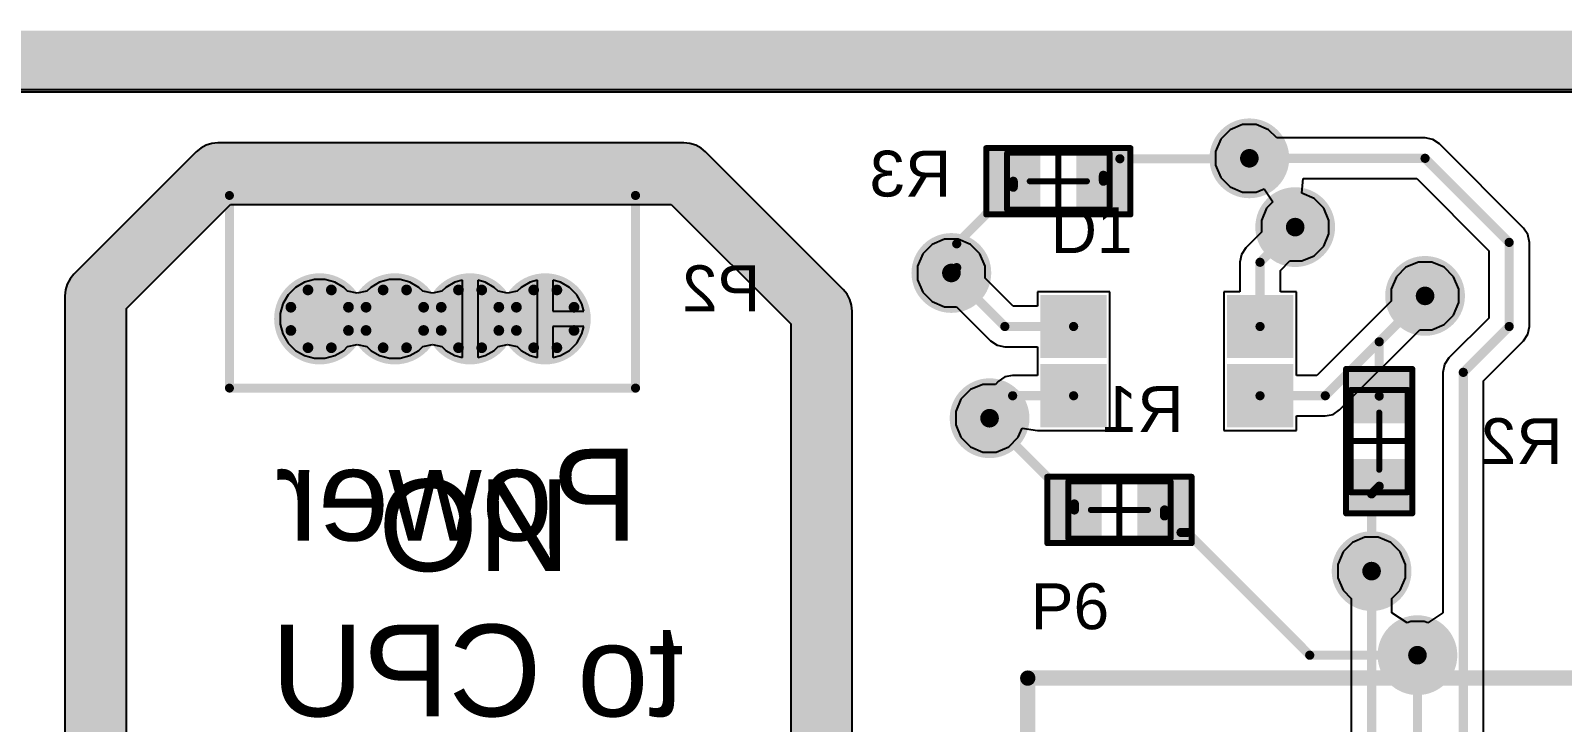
# Model space of a CAD drawing. Header units: millimetres. Extents: x -0.02 to 3.96, y -0.02 to 1.99.
# Drawn here: x 1.522 to 2.525, y 1.536 to 1.989 of the extents above; entities that cross this region are included whole.
import ezdxf

# ---------------------------------------------------------------- set-up
doc = ezdxf.new("R2010")
doc.units = ezdxf.units.MM
doc.header["$MEASUREMENT"] = 0
for name, color, linetype in [('BottomLayer', 5, 'Continuous'), ('BottomOverlay', 54, 'Continuous'), ('BottomPaste', 16, 'Continuous'), ('BottomSolder', 6, 'Continuous'), ('InternalPlane1', 76, 'Continuous'), ('InternalPlane2', 16, 'Continuous'), ('Mechanical1', 6, 'Continuous'), ('Mechanical13', 56, 'Continuous'), ('Mechanical15', 56, 'Continuous'), ('MultiLayer', 9, 'Continuous'), ('PadHoleLayer', 156, 'Continuous'), ('TopLayer', 1, 'Continuous'), ('TopOverlay', 2, 'Continuous'), ('TopPaste', 8, 'Continuous'), ('TopSolder', 216, 'Continuous'), ('ViaHoleLayer', 16, 'Continuous')]:
    doc.layers.add(name, color=color, linetype=linetype)
doc.styles.add('Arial', font='arial.ttf', dxfattribs={"height": 0.2})

# ---------------------------------------------------------------- blocks, each defined once
blk = doc.blocks.new('DB15_F______191_015_213_3')
at = {"layer": 'TopOverlay', "const_width": 0.01}
for points in [[(-1.16, -0.305), (-1.16, 0.19)], [(-1.16, 0.19), (0.389, 0.19)]]:
    blk.add_lwpolyline(points, dxfattribs=at)
at = {"layer": 'TopOverlay', "const_width": 0.005}
blk.add_lwpolyline([(-1.1625, 0.19, 1), (-1.1575, 0.19, 1)], format="xyb", close=True, dxfattribs=at)
blk.add_lwpolyline([(-1.1625, 0.19, 1), (-1.1575, 0.19, 1)], format="xyb", close=True, dxfattribs=at)
blk = doc.blocks.new('PCBC_________1_5')
at = {"layer": 'TopLayer'}
for points in [[(-0.0177, 0.0167), (0.0177, 0.0167), (0.0177, -0.0167), (-0.0177, -0.0167)], [(0.1043, 0.0167), (0.1398, 0.0167), (0.1398, -0.0167), (0.1043, -0.0167)], [(-0.0177, -0.0285), (0.0177, -0.0285), (0.0177, -0.062), (-0.0177, -0.062)], [(0.1043, -0.0285), (0.1398, -0.0285), (0.1398, -0.062), (0.1043, -0.062)]]:
    blk.add_hatch(color=1, dxfattribs=at).paths.add_polyline_path(points)
at = {"layer": 'TopPaste'}
for points in [[(-0.0177, 0.0167), (0.0177, 0.0167), (0.0177, -0.0167), (-0.0177, -0.0167)], [(0.1043, 0.0167), (0.1398, 0.0167), (0.1398, -0.0167), (0.1043, -0.0167)], [(-0.0177, -0.0285), (0.0177, -0.0285), (0.0177, -0.062), (-0.0177, -0.062)], [(0.1043, -0.0285), (0.1398, -0.0285), (0.1398, -0.062), (0.1043, -0.062)]]:
    blk.add_hatch(color=8, dxfattribs=at).paths.add_polyline_path(points)
at = {"layer": 'TopSolder'}
for points in [[(-0.0217, 0.0207), (0.0217, 0.0207), (0.0217, -0.0207), (-0.0217, -0.0207)], [(0.1003, 0.0207), (0.1438, 0.0207), (0.1438, -0.0207), (0.1003, -0.0207)], [(-0.0217, -0.0245), (0.0217, -0.0245), (0.0217, -0.066), (-0.0217, -0.066)], [(0.1003, -0.0245), (0.1438, -0.0245), (0.1438, -0.066), (0.1003, -0.066)]]:
    blk.add_hatch(color=216, dxfattribs=at).paths.add_polyline_path(points)
blk = doc.blocks.new('53047_0410_B_13')
at = {"layer": 'BottomLayer'}
h = blk.add_hatch(color=5, dxfattribs=at)
edge = h.paths.add_edge_path()
edge.add_arc((0, 0), 0.0157, 0, 360)
h = blk.add_hatch(color=5, dxfattribs=at)
edge = h.paths.add_edge_path()
edge.add_arc((0.0492, 0), 0.0157, 0, 360)
h = blk.add_hatch(color=5, dxfattribs=at)
edge = h.paths.add_edge_path()
edge.add_arc((0.0984, 0), 0.0157, 0, 360)
h = blk.add_hatch(color=5, dxfattribs=at)
edge = h.paths.add_edge_path()
edge.add_arc((0.1476, 0), 0.0157, 0, 360)
at = {"layer": 'BottomSolder'}
h = blk.add_hatch(color=6, dxfattribs=at)
edge = h.paths.add_edge_path()
edge.add_arc((0, 0), 0.0197, 0, 360)
h = blk.add_hatch(color=6, dxfattribs=at)
edge = h.paths.add_edge_path()
edge.add_arc((0.0492, 0), 0.0197, 0, 360)
h = blk.add_hatch(color=6, dxfattribs=at)
edge = h.paths.add_edge_path()
edge.add_arc((0.0984, 0), 0.0197, 0, 360)
h = blk.add_hatch(color=6, dxfattribs=at)
edge = h.paths.add_edge_path()
edge.add_arc((0.1476, 0), 0.0197, 0, 360)
at = {"layer": 'InternalPlane1'}
h = blk.add_hatch(color=76, dxfattribs=at)
edge = h.paths.add_edge_path()
edge.add_arc((0, 0), 0.0298, 0, 360)
h = blk.add_hatch(color=76, dxfattribs=at)
edge = h.paths.add_edge_path()
edge.add_arc((0.0492, 0), 0.0298, 0, 360)
at = {"layer": 'InternalPlane2'}
h = blk.add_hatch(color=16, dxfattribs=at)
edge = h.paths.add_edge_path()
edge.add_arc((0.0984, 0), 0.0298, 0, 360)
h = blk.add_hatch(color=16, dxfattribs=at)
edge = h.paths.add_edge_path()
edge.add_arc((0.1476, 0), 0.0298, 0, 360)
at = {"layer": 'MultiLayer'}
h = blk.add_hatch(color=9, dxfattribs=at)
edge = h.paths.add_edge_path()
edge.add_arc((0, 0), 0.0157, 0, 360)
h = blk.add_hatch(color=9, dxfattribs=at)
edge = h.paths.add_edge_path()
edge.add_arc((0.0492, 0), 0.0157, 0, 360)
h = blk.add_hatch(color=9, dxfattribs=at)
edge = h.paths.add_edge_path()
edge.add_arc((0.0984, 0), 0.0157, 0, 360)
h = blk.add_hatch(color=9, dxfattribs=at)
edge = h.paths.add_edge_path()
edge.add_arc((0.1476, 0), 0.0157, 0, 360)
at = {"layer": 'PadHoleLayer'}
h = blk.add_hatch(color=156, dxfattribs=at)
edge = h.paths.add_edge_path()
edge.add_arc((0, 0), 0.00984, 0, 360)
h = blk.add_hatch(color=156, dxfattribs=at)
edge = h.paths.add_edge_path()
edge.add_arc((0.0492, 0), 0.00984, 0, 360)
h = blk.add_hatch(color=156, dxfattribs=at)
edge = h.paths.add_edge_path()
edge.add_arc((0.0984, 0), 0.00984, 0, 360)
h = blk.add_hatch(color=156, dxfattribs=at)
edge = h.paths.add_edge_path()
edge.add_arc((0.1476, 0), 0.00984, 0, 360)
at = {"layer": 'TopLayer'}
h = blk.add_hatch(color=1, dxfattribs=at)
edge = h.paths.add_edge_path()
edge.add_arc((0, 0), 0.0157, 0, 360)
h = blk.add_hatch(color=1, dxfattribs=at)
edge = h.paths.add_edge_path()
edge.add_arc((0.0492, 0), 0.0157, 0, 360)
h = blk.add_hatch(color=1, dxfattribs=at)
edge = h.paths.add_edge_path()
edge.add_arc((0.0984, 0), 0.0157, 0, 360)
h = blk.add_hatch(color=1, dxfattribs=at)
edge = h.paths.add_edge_path()
edge.add_arc((0.1476, 0), 0.0157, 0, 360)
at = {"layer": 'TopSolder'}
h = blk.add_hatch(color=216, dxfattribs=at)
edge = h.paths.add_edge_path()
edge.add_arc((0, 0), 0.0197, 0, 360)
h = blk.add_hatch(color=216, dxfattribs=at)
edge = h.paths.add_edge_path()
edge.add_arc((0.0492, 0), 0.0197, 0, 360)
h = blk.add_hatch(color=216, dxfattribs=at)
edge = h.paths.add_edge_path()
edge.add_arc((0.0984, 0), 0.0197, 0, 360)
h = blk.add_hatch(color=216, dxfattribs=at)
edge = h.paths.add_edge_path()
edge.add_arc((0.1476, 0), 0.0197, 0, 360)
at = {"layer": 'BottomOverlay', "const_width": 0.00591}
for points in [[(-0.0591, -0.0453), (-0.0591, 0.0807)], [(-0.0591, 0.0807), (0.2067, 0.0807)], [(0.2067, -0.0453), (0.2067, 0.0807)], [(-0.0591, -0.0453), (0.2067, -0.0453)]]:
    blk.add_lwpolyline(points, dxfattribs=at)
at = {"layer": 'BottomOverlay', "const_width": 0.00295}
for points in [[(-0.0605, 0.0807, 1), (-0.0576, 0.0807, 1)], [(-0.0605, 0.0807, 1), (-0.0576, 0.0807, 1)], [(0.2052, 0.0807, 1), (0.2082, 0.0807, 1)], [(0.2052, 0.0807, 1), (0.2082, 0.0807, 1)], [(-0.0605, -0.0453, 1), (-0.0576, -0.0453, 1)], [(-0.0605, -0.0453, 1), (-0.0576, -0.0453, 1)], [(0.2052, -0.0453, 1), (0.2082, -0.0453, 1)], [(0.2052, -0.0453, 1), (0.2082, -0.0453, 1)]]:
    blk.add_lwpolyline(points, format="xyb", close=True, dxfattribs=at)
at = {"layer": 'InternalPlane1', "const_width": 0.007}
for points in [[(0.0908, 0.0189, -0.19438), (0.106, 0.0189)], [(0.14, 0.0189, -0.19438), (0.1553, 0.0189)], [(0.0796, -0.0076, -0.19438), (0.0796, 0.0076)], [(0.1173, 0.0076, -0.19438), (0.1173, -0.0076)], [(0.1288, -0.0076, -0.19438), (0.1288, 0.0076)], [(0.1665, 0.0076, -0.19438), (0.1665, -0.0076)], [(0.106, -0.0189, -0.19438), (0.0908, -0.0189)], [(0.1553, -0.0189, -0.19438), (0.14, -0.0189)]]:
    blk.add_lwpolyline(points, format="xyb", dxfattribs=at)
at = {"layer": 'InternalPlane1', "const_width": 0.0035}
for points in [[(0.0891, 0.0189, 1), (0.0926, 0.0189, 1)], [(0.1043, 0.0189, 1), (0.1078, 0.0189, 1)], [(0.1383, 0.0189, 1), (0.1418, 0.0189, 1)], [(0.1535, 0.0189, 1), (0.157, 0.0189, 1)], [(0.0778, 0.0076, 1), (0.0813, 0.0076, 1)], [(0.1155, 0.0076, 1), (0.119, 0.0076, 1)], [(0.127, 0.0076, 1), (0.1305, 0.0076, 1)], [(0.1647, 0.0076, 1), (0.1682, 0.0076, 1)], [(0.0778, -0.0076, 1), (0.0813, -0.0076, 1)], [(0.1155, -0.0076, 1), (0.119, -0.0076, 1)], [(0.127, -0.0076, 1), (0.1305, -0.0076, 1)], [(0.1647, -0.0076, 1), (0.1682, -0.0076, 1)], [(0.0891, -0.0189, 1), (0.0926, -0.0189, 1)], [(0.1043, -0.0189, 1), (0.1078, -0.0189, 1)], [(0.1383, -0.0189, 1), (0.1418, -0.0189, 1)], [(0.1535, -0.0189, 1), (0.157, -0.0189, 1)]]:
    blk.add_lwpolyline(points, format="xyb", close=True, dxfattribs=at)
at = {"layer": 'InternalPlane2', "const_width": 0.007}
for points in [[(-0.0076, 0.0189, -0.19438), (0.0076, 0.0189)], [(0.0416, 0.0189, -0.19438), (0.0568, 0.0189)], [(-0.0189, -0.0076, -0.19438), (-0.0189, 0.0076)], [(0.0189, 0.0076, -0.19438), (0.0189, -0.0076)], [(0.0304, -0.0076, -0.19438), (0.0304, 0.0076)], [(0.0681, 0.0076, -0.19438), (0.0681, -0.0076)], [(0.0076, -0.0189, -0.19438), (-0.0076, -0.0189)], [(0.0568, -0.0189, -0.19438), (0.0416, -0.0189)]]:
    blk.add_lwpolyline(points, format="xyb", dxfattribs=at)
at = {"layer": 'InternalPlane2', "const_width": 0.0035}
for points in [[(-0.0094, 0.0189, 1), (-0.0059, 0.0189, 1)], [(0.0059, 0.0189, 1), (0.0094, 0.0189, 1)], [(0.0398, 0.0189, 1), (0.0433, 0.0189, 1)], [(0.0551, 0.0189, 1), (0.0586, 0.0189, 1)], [(-0.0206, 0.0076, 1), (-0.0171, 0.0076, 1)], [(0.0171, 0.0076, 1), (0.0206, 0.0076, 1)], [(0.0286, 0.0076, 1), (0.0321, 0.0076, 1)], [(0.0663, 0.0076, 1), (0.0698, 0.0076, 1)], [(-0.0206, -0.0076, 1), (-0.0171, -0.0076, 1)], [(0.0171, -0.0076, 1), (0.0206, -0.0076, 1)], [(0.0286, -0.0076, 1), (0.0321, -0.0076, 1)], [(0.0663, -0.0076, 1), (0.0698, -0.0076, 1)], [(-0.0094, -0.0189, 1), (-0.0059, -0.0189, 1)], [(0.0059, -0.0189, 1), (0.0094, -0.0189, 1)], [(0.0398, -0.0189, 1), (0.0433, -0.0189, 1)], [(0.0551, -0.0189, 1), (0.0586, -0.0189, 1)]]:
    blk.add_lwpolyline(points, format="xyb", close=True, dxfattribs=at)
blk = doc.blocks.new('J1_0603_B_16')
at = {"layer": 'BottomLayer'}
for points in [[(-0.0157, 0.0177), (-0.0157, -0.0177), (-0.0433, -0.0177), (-0.0433, 0.0177)], [(0.0433, 0.0177), (0.0433, -0.0177), (0.0157, -0.0177), (0.0157, 0.0177)]]:
    blk.add_hatch(color=5, dxfattribs=at).paths.add_polyline_path(points)
at = {"layer": 'BottomPaste'}
for points in [[(-0.0157, 0.0177), (-0.0157, -0.0177), (-0.0433, -0.0177), (-0.0433, 0.0177)], [(0.0433, 0.0177), (0.0433, -0.0177), (0.0157, -0.0177), (0.0157, 0.0177)]]:
    blk.add_hatch(color=16, dxfattribs=at).paths.add_polyline_path(points)
at = {"layer": 'BottomSolder'}
for points in [[(-0.0117, 0.0217), (-0.0117, -0.0217), (-0.0473, -0.0217), (-0.0473, 0.0217)], [(0.0473, 0.0217), (0.0473, -0.0217), (0.0117, -0.0217), (0.0117, 0.0217)]]:
    blk.add_hatch(color=6, dxfattribs=at).paths.add_polyline_path(points)
at = {"layer": 'Mechanical13', "const_width": 0.00394}
for points in [[(-0.0335, 0.0187), (-0.0335, -0.0187)], [(0.0335, 0.0187), (-0.0335, 0.0187)], [(0.0335, 0.0187), (0.0335, -0.0187)], [(0.0335, -0.0187), (-0.0335, -0.0187)]]:
    blk.add_lwpolyline(points, dxfattribs=at)
at = {"layer": 'Mechanical13', "const_width": 0.00197}
for points in [[(-0.0344, 0.0187, 1), (-0.0325, 0.0187, 1)], [(-0.0344, 0.0187, 1), (-0.0325, 0.0187, 1)], [(0.0325, 0.0187, 1), (0.0344, 0.0187, 1)], [(0.0325, 0.0187, 1), (0.0344, 0.0187, 1)], [(-0.0344, -0.0187, 1), (-0.0325, -0.0187, 1)], [(-0.0344, -0.0187, 1), (-0.0325, -0.0187, 1)], [(0.0325, -0.0187, 1), (0.0344, -0.0187, 1)], [(0.0325, -0.0187, 1), (0.0344, -0.0187, 1)]]:
    blk.add_lwpolyline(points, format="xyb", close=True, dxfattribs=at)
at = {"layer": 'Mechanical15', "const_width": 0.00394}
for points in [[(-0.0472, 0.0217), (-0.0472, -0.0217)], [(0.0472, 0.0217), (-0.0472, 0.0217)], [(0, 0.0187), (0, -0.0187)], [(0.0472, 0.0217), (0.0472, -0.0217)], [(0.0187, 0), (-0.0187, 0)], [(0.0472, -0.0217), (-0.0472, -0.0217)]]:
    blk.add_lwpolyline(points, dxfattribs=at)
at = {"layer": 'Mechanical15', "const_width": 0.00197}
for points in [[(-0.0482, 0.0217, 1), (-0.0463, 0.0217, 1)], [(-0.0482, 0.0217, 1), (-0.0463, 0.0217, 1)], [(-0.001, 0.0187, 1), (0.001, 0.0187, 1)], [(0.0463, 0.0217, 1), (0.0482, 0.0217, 1)], [(0.0463, 0.0217, 1), (0.0482, 0.0217, 1)], [(-0.0197, 0, 1), (-0.0177, 0, 1)], [(0.0177, 0, 1), (0.0197, 0, 1)], [(-0.0482, -0.0217, 1), (-0.0463, -0.0217, 1)], [(-0.0482, -0.0217, 1), (-0.0463, -0.0217, 1)], [(-0.001, -0.0187, 1), (0.001, -0.0187, 1)], [(0.0463, -0.0217, 1), (0.0482, -0.0217, 1)], [(0.0463, -0.0217, 1), (0.0482, -0.0217, 1)]]:
    blk.add_lwpolyline(points, format="xyb", close=True, dxfattribs=at)
blk = doc.blocks.new('J1_0603_B_17')
at = {"layer": 'BottomLayer'}
for points in [[(-0.0157, 0.0177), (-0.0157, -0.0177), (-0.0433, -0.0177), (-0.0433, 0.0177)], [(0.0433, 0.0177), (0.0433, -0.0177), (0.0157, -0.0177), (0.0157, 0.0177)]]:
    blk.add_hatch(color=5, dxfattribs=at).paths.add_polyline_path(points)
at = {"layer": 'BottomPaste'}
for points in [[(-0.0157, 0.0177), (-0.0157, -0.0177), (-0.0433, -0.0177), (-0.0433, 0.0177)], [(0.0433, 0.0177), (0.0433, -0.0177), (0.0157, -0.0177), (0.0157, 0.0177)]]:
    blk.add_hatch(color=16, dxfattribs=at).paths.add_polyline_path(points)
at = {"layer": 'BottomSolder'}
for points in [[(-0.0117, 0.0217), (-0.0117, -0.0217), (-0.0473, -0.0217), (-0.0473, 0.0217)], [(0.0473, 0.0217), (0.0473, -0.0217), (0.0117, -0.0217), (0.0117, 0.0217)]]:
    blk.add_hatch(color=6, dxfattribs=at).paths.add_polyline_path(points)
at = {"layer": 'Mechanical13', "const_width": 0.00394}
for points in [[(-0.0335, -0.0187), (-0.0335, 0.0187)], [(0.0335, 0.0187), (-0.0335, 0.0187)], [(0.0335, -0.0187), (0.0335, 0.0187)], [(0.0335, -0.0187), (-0.0335, -0.0187)]]:
    blk.add_lwpolyline(points, dxfattribs=at)
at = {"layer": 'Mechanical13', "const_width": 0.00197}
for points in [[(-0.0344, 0.0187, 1), (-0.0325, 0.0187, 1)], [(-0.0344, 0.0187, 1), (-0.0325, 0.0187, 1)], [(0.0325, 0.0187, 1), (0.0344, 0.0187, 1)], [(0.0325, 0.0187, 1), (0.0344, 0.0187, 1)], [(-0.0344, -0.0187, 1), (-0.0325, -0.0187, 1)], [(-0.0344, -0.0187, 1), (-0.0325, -0.0187, 1)], [(0.0325, -0.0187, 1), (0.0344, -0.0187, 1)], [(0.0325, -0.0187, 1), (0.0344, -0.0187, 1)]]:
    blk.add_lwpolyline(points, format="xyb", close=True, dxfattribs=at)
at = {"layer": 'Mechanical15', "const_width": 0.00394}
for points in [[(-0.0472, -0.0217), (-0.0472, 0.0217)], [(0.0472, 0.0217), (-0.0472, 0.0217)], [(0, -0.0187), (0, 0.0187)], [(0.0472, -0.0217), (0.0472, 0.0217)], [(0.0187, 0), (-0.0187, 0)], [(0.0472, -0.0217), (-0.0472, -0.0217)]]:
    blk.add_lwpolyline(points, dxfattribs=at)
at = {"layer": 'Mechanical15', "const_width": 0.00197}
for points in [[(-0.0482, 0.0217, 1), (-0.0463, 0.0217, 1)], [(-0.0482, 0.0217, 1), (-0.0463, 0.0217, 1)], [(-0.001, 0.0187, 1), (0.001, 0.0187, 1)], [(0.0463, 0.0217, 1), (0.0482, 0.0217, 1)], [(0.0463, 0.0217, 1), (0.0482, 0.0217, 1)], [(-0.0197, 0, 1), (-0.0177, 0, 1)], [(0.0177, 0, 1), (0.0197, 0, 1)], [(-0.0482, -0.0217, 1), (-0.0463, -0.0217, 1)], [(-0.0482, -0.0217, 1), (-0.0463, -0.0217, 1)], [(-0.001, -0.0187, 1), (0.001, -0.0187, 1)], [(0.0463, -0.0217, 1), (0.0482, -0.0217, 1)], [(0.0463, -0.0217, 1), (0.0482, -0.0217, 1)]]:
    blk.add_lwpolyline(points, format="xyb", close=True, dxfattribs=at)
blk = doc.blocks.new('J1_0603_B_19')
at = {"layer": 'BottomLayer'}
for points in [[(-0.0157, 0.0177), (-0.0157, -0.0177), (-0.0433, -0.0177), (-0.0433, 0.0177)], [(0.0433, 0.0177), (0.0433, -0.0177), (0.0157, -0.0177), (0.0157, 0.0177)]]:
    blk.add_hatch(color=5, dxfattribs=at).paths.add_polyline_path(points)
at = {"layer": 'BottomPaste'}
for points in [[(-0.0157, 0.0177), (-0.0157, -0.0177), (-0.0433, -0.0177), (-0.0433, 0.0177)], [(0.0433, 0.0177), (0.0433, -0.0177), (0.0157, -0.0177), (0.0157, 0.0177)]]:
    blk.add_hatch(color=16, dxfattribs=at).paths.add_polyline_path(points)
at = {"layer": 'BottomSolder'}
for points in [[(-0.0117, 0.0217), (-0.0117, -0.0217), (-0.0473, -0.0217), (-0.0473, 0.0217)], [(0.0473, 0.0217), (0.0473, -0.0217), (0.0117, -0.0217), (0.0117, 0.0217)]]:
    blk.add_hatch(color=6, dxfattribs=at).paths.add_polyline_path(points)
at = {"layer": 'Mechanical13', "const_width": 0.00394}
for points in [[(-0.0335, 0.0187), (-0.0335, -0.0187)], [(0.0335, 0.0187), (-0.0335, 0.0187)], [(0.0335, 0.0187), (0.0335, -0.0187)], [(0.0335, -0.0187), (-0.0335, -0.0187)]]:
    blk.add_lwpolyline(points, dxfattribs=at)
at = {"layer": 'Mechanical13', "const_width": 0.00197}
for points in [[(-0.0344, 0.0187, 1), (-0.0325, 0.0187, 1)], [(-0.0344, 0.0187, 1), (-0.0325, 0.0187, 1)], [(0.0325, 0.0187, 1), (0.0344, 0.0187, 1)], [(0.0325, 0.0187, 1), (0.0344, 0.0187, 1)], [(-0.0344, -0.0187, 1), (-0.0325, -0.0187, 1)], [(-0.0344, -0.0187, 1), (-0.0325, -0.0187, 1)], [(0.0325, -0.0187, 1), (0.0344, -0.0187, 1)], [(0.0325, -0.0187, 1), (0.0344, -0.0187, 1)]]:
    blk.add_lwpolyline(points, format="xyb", close=True, dxfattribs=at)
at = {"layer": 'Mechanical15', "const_width": 0.00394}
for points in [[(-0.0472, 0.0217), (-0.0472, -0.0217)], [(0.0472, 0.0217), (-0.0472, 0.0217)], [(0, 0.0187), (0, -0.0187)], [(0.0472, 0.0217), (0.0472, -0.0217)], [(0.0187, 0), (-0.0187, 0)], [(0.0472, -0.0217), (-0.0472, -0.0217)]]:
    blk.add_lwpolyline(points, dxfattribs=at)
at = {"layer": 'Mechanical15', "const_width": 0.00197}
for points in [[(-0.0482, 0.0217, 1), (-0.0463, 0.0217, 1)], [(-0.0482, 0.0217, 1), (-0.0463, 0.0217, 1)], [(-0.001, 0.0187, 1), (0.001, 0.0187, 1)], [(0.0463, 0.0217, 1), (0.0482, 0.0217, 1)], [(0.0463, 0.0217, 1), (0.0482, 0.0217, 1)], [(-0.0197, 0, 1), (-0.0177, 0, 1)], [(0.0177, 0, 1), (0.0197, 0, 1)], [(-0.0482, -0.0217, 1), (-0.0463, -0.0217, 1)], [(-0.0482, -0.0217, 1), (-0.0463, -0.0217, 1)], [(-0.001, -0.0187, 1), (0.001, -0.0187, 1)], [(0.0463, -0.0217, 1), (0.0482, -0.0217, 1)], [(0.0463, -0.0217, 1), (0.0482, -0.0217, 1)]]:
    blk.add_lwpolyline(points, format="xyb", close=True, dxfattribs=at)

msp = doc.modelspace()

# ---------------------------------------------------------------- hatches: boundary and pattern name
at = {"layer": 'BottomLayer'}
h = msp.add_hatch(color=5, dxfattribs=at)
edge = h.paths.add_edge_path()
edge.add_arc((2.32, 1.905), 0.0121, 0, 360)
h = msp.add_hatch(color=5, dxfattribs=at)
edge = h.paths.add_edge_path()
edge.add_arc((2.35, 1.86), 0.0121, 0, 360)
h = msp.add_hatch(color=5, dxfattribs=at)
edge = h.paths.add_edge_path()
edge.add_arc((2.125, 1.83), 0.0121, 0, 360)
h = msp.add_hatch(color=5, dxfattribs=at)
edge = h.paths.add_edge_path()
edge.add_arc((2.435, 1.815), 0.0121, 0, 360)
h = msp.add_hatch(color=5, dxfattribs=at)
edge = h.paths.add_edge_path()
edge.add_arc((2.15, 1.735), 0.0121, 0, 360)
h = msp.add_hatch(color=5, dxfattribs=at)
edge = h.paths.add_edge_path()
edge.add_arc((2.4, 1.635), 0.0121, 0, 360)
h = msp.add_hatch(color=5, dxfattribs=at)
edge = h.paths.add_edge_path()
edge.add_arc((2.43, 1.58), 0.0121, 0, 360)
at = {"layer": 'InternalPlane1'}
h = msp.add_hatch(color=76, dxfattribs=at)
edge = h.paths.add_edge_path()
edge.add_arc((2.32, 1.905), 0.0261, 0, 360)
h = msp.add_hatch(color=76, dxfattribs=at)
edge = h.paths.add_edge_path()
edge.add_arc((2.35, 1.86), 0.0261, 0, 360)
h = msp.add_hatch(color=76, dxfattribs=at)
edge = h.paths.add_edge_path()
edge.add_arc((2.125, 1.83), 0.0261, 0, 360)
h = msp.add_hatch(color=76, dxfattribs=at)
edge = h.paths.add_edge_path()
edge.add_arc((2.435, 1.815), 0.0261, 0, 360)
h = msp.add_hatch(color=76, dxfattribs=at)
edge = h.paths.add_edge_path()
edge.add_arc((2.15, 1.735), 0.0261, 0, 360)
h = msp.add_hatch(color=76, dxfattribs=at)
edge = h.paths.add_edge_path()
edge.add_arc((2.4, 1.635), 0.0261, 0, 360)
h = msp.add_hatch(color=76, dxfattribs=at)
edge = h.paths.add_edge_path()
edge.add_arc((2.43, 1.58), 0.0261, 0, 360)
at = {"layer": 'InternalPlane2'}
h = msp.add_hatch(color=16, dxfattribs=at)
edge = h.paths.add_edge_path()
edge.add_arc((2.32, 1.905), 0.0261, 0, 360)
h = msp.add_hatch(color=16, dxfattribs=at)
edge = h.paths.add_edge_path()
edge.add_arc((2.125, 1.83), 0.0261, 0, 360)
h = msp.add_hatch(color=16, dxfattribs=at)
edge = h.paths.add_edge_path()
edge.add_arc((2.435, 1.815), 0.0261, 0, 360)
h = msp.add_hatch(color=16, dxfattribs=at)
edge = h.paths.add_edge_path()
edge.add_arc((2.15, 1.735), 0.0261, 0, 360)
h = msp.add_hatch(color=16, dxfattribs=at)
edge = h.paths.add_edge_path()
edge.add_arc((2.4, 1.635), 0.0261, 0, 360)
h = msp.add_hatch(color=16, dxfattribs=at)
edge = h.paths.add_edge_path()
edge.add_arc((2.43, 1.58), 0.0261, 0, 360)
at = {"layer": 'TopLayer'}
h = msp.add_hatch(color=1, dxfattribs=at)
edge = h.paths.add_edge_path()
edge.add_arc((2.32, 1.905), 0.0121, 0, 360)
h = msp.add_hatch(color=1, dxfattribs=at)
edge = h.paths.add_edge_path()
edge.add_arc((2.35, 1.86), 0.0121, 0, 360)
h = msp.add_hatch(color=1, dxfattribs=at)
edge = h.paths.add_edge_path()
edge.add_arc((2.125, 1.83), 0.0121, 0, 360)
h = msp.add_hatch(color=1, dxfattribs=at)
edge = h.paths.add_edge_path()
edge.add_arc((2.435, 1.815), 0.0121, 0, 360)
h = msp.add_hatch(color=1, dxfattribs=at)
edge = h.paths.add_edge_path()
edge.add_arc((2.15, 1.735), 0.0121, 0, 360)
h = msp.add_hatch(color=1, dxfattribs=at)
edge = h.paths.add_edge_path()
edge.add_arc((2.4, 1.635), 0.0121, 0, 360)
h = msp.add_hatch(color=1, dxfattribs=at)
edge = h.paths.add_edge_path()
edge.add_arc((2.43, 1.58), 0.0121, 0, 360)
at = {"layer": 'ViaHoleLayer'}
h = msp.add_hatch(color=16, dxfattribs=at)
edge = h.paths.add_edge_path()
edge.add_arc((2.32, 1.905), 0.0061, 0, 360)
h = msp.add_hatch(color=16, dxfattribs=at)
edge = h.paths.add_edge_path()
edge.add_arc((2.35, 1.86), 0.0061, 0, 360)
h = msp.add_hatch(color=16, dxfattribs=at)
edge = h.paths.add_edge_path()
edge.add_arc((2.125, 1.83), 0.0061, 0, 360)
h = msp.add_hatch(color=16, dxfattribs=at)
edge = h.paths.add_edge_path()
edge.add_arc((2.435, 1.815), 0.0061, 0, 360)
h = msp.add_hatch(color=16, dxfattribs=at)
edge = h.paths.add_edge_path()
edge.add_arc((2.15, 1.735), 0.0061, 0, 360)
h = msp.add_hatch(color=16, dxfattribs=at)
edge = h.paths.add_edge_path()
edge.add_arc((2.4, 1.635), 0.0061, 0, 360)
h = msp.add_hatch(color=16, dxfattribs=at)
edge = h.paths.add_edge_path()
edge.add_arc((2.43, 1.58), 0.0061, 0, 360)

# ---------------------------------------------------------------- linework, layer by layer
at = {"layer": 'BottomLayer', "const_width": 0.006}
for points in [[(2.2245, 1.8939), (2.2353, 1.9047)], [(2.2353, 1.9047), (2.3197, 1.9047)], [(2.3197, 1.9047), (2.32, 1.905)], [(2.2245, 1.89), (2.2245, 1.8939)], [(2.1285, 1.8491), (2.1655, 1.8861)], [(2.1655, 1.8861), (2.1655, 1.89)], [(2.1285, 1.8335), (2.1285, 1.8491)], [(2.125, 1.83), (2.1285, 1.8335)], [(2.405, 1.785), (2.435, 1.815)], [(2.405, 1.7495), (2.405, 1.785)], [(2.15, 1.7344), (2.15, 1.735)], [(2.15, 1.7344), (2.2055, 1.6789)], [(2.4, 1.6855), (2.405, 1.6905)], [(2.4, 1.635), (2.4, 1.6855)], [(2.2055, 1.675), (2.2055, 1.6789)], [(2.2645, 1.6711), (2.2645, 1.675)], [(2.2645, 1.6711), (2.2753, 1.6603)], [(2.2753, 1.6603), (2.2792, 1.6603)], [(2.2792, 1.6603), (2.3595, 1.58)], [(2.3595, 1.58), (2.43, 1.58)]]:
    msp.add_lwpolyline(points, dxfattribs=at)
at = {"layer": 'BottomLayer', "const_width": 0.003}
for points in [[(2.2338, 1.9047, 1), (2.2368, 1.9047, 1)], [(2.2338, 1.9047, 1), (2.2368, 1.9047, 1)], [(2.3182, 1.9047, 1), (2.3212, 1.9047, 1)], [(2.3182, 1.9047, 1), (2.3212, 1.9047, 1)], [(2.3185, 1.905, 1), (2.3215, 1.905, 1)], [(2.223, 1.8939, 1), (2.226, 1.8939, 1)], [(2.223, 1.8939, 1), (2.226, 1.8939, 1)], [(2.164, 1.89, 1), (2.167, 1.89, 1)], [(2.164, 1.8861, 1), (2.167, 1.8861, 1)], [(2.164, 1.8861, 1), (2.167, 1.8861, 1)], [(2.223, 1.89, 1), (2.226, 1.89, 1)], [(2.127, 1.8491, 1), (2.13, 1.8491, 1)], [(2.127, 1.8491, 1), (2.13, 1.8491, 1)], [(2.127, 1.8335, 1), (2.13, 1.8335, 1)], [(2.127, 1.8335, 1), (2.13, 1.8335, 1)], [(2.1235, 1.83, 1), (2.1265, 1.83, 1)], [(2.4335, 1.815, 1), (2.4365, 1.815, 1)], [(2.4035, 1.785, 1), (2.4065, 1.785, 1)], [(2.4035, 1.785, 1), (2.4065, 1.785, 1)], [(2.4035, 1.7495, 1), (2.4065, 1.7495, 1)], [(2.1485, 1.735, 1), (2.1515, 1.735, 1)], [(2.1485, 1.7344, 1), (2.1515, 1.7344, 1)], [(2.1485, 1.7344, 1), (2.1515, 1.7344, 1)], [(2.3985, 1.6855, 1), (2.4015, 1.6855, 1)], [(2.3985, 1.6855, 1), (2.4015, 1.6855, 1)], [(2.4035, 1.6905, 1), (2.4065, 1.6905, 1)], [(2.204, 1.6789, 1), (2.207, 1.6789, 1)], [(2.204, 1.6789, 1), (2.207, 1.6789, 1)], [(2.204, 1.675, 1), (2.207, 1.675, 1)], [(2.263, 1.675, 1), (2.266, 1.675, 1)], [(2.263, 1.6711, 1), (2.266, 1.6711, 1)], [(2.263, 1.6711, 1), (2.266, 1.6711, 1)], [(2.2738, 1.6603, 1), (2.2768, 1.6603, 1)], [(2.2738, 1.6603, 1), (2.2768, 1.6603, 1)], [(2.2777, 1.6603, 1), (2.2807, 1.6603, 1)], [(2.2777, 1.6603, 1), (2.2807, 1.6603, 1)], [(2.3985, 1.635, 1), (2.4015, 1.635, 1)], [(2.358, 1.58, 1), (2.361, 1.58, 1)], [(2.358, 1.58, 1), (2.361, 1.58, 1)], [(2.4285, 1.58, 1), (2.4315, 1.58, 1)]]:
    msp.add_lwpolyline(points, format="xyb", close=True, dxfattribs=at)
at = {"layer": 'InternalPlane1'}
msp.add_line((0.0201, 1.9484), (3.9169, 1.9484), dxfattribs=at)
at = {"layer": 'InternalPlane1', "const_width": 0.04}
msp.add_lwpolyline([(0, 1.9685), (3.937, 1.9685)], dxfattribs=at)
at = {"layer": 'InternalPlane2'}
for p, q in [((0.0201, 1.9484), (3.9169, 1.9484)), ((1.6411, 1.9147), (1.6373, 1.9136)), ((1.645, 1.9151), (1.6411, 1.9147)), ((1.95, 1.9151), (1.645, 1.9151)), ((1.9539, 1.9147), (1.95, 1.9151)), ((1.9577, 1.9136), (1.9539, 1.9147)), ((1.6308, 1.9092), (1.5508, 1.8292)), ((1.6338, 1.9117), (1.6308, 1.9092)), ((1.6373, 1.9136), (1.6338, 1.9117)), ((1.9612, 1.9117), (1.9577, 1.9136)), ((1.9642, 1.9092), (1.9612, 1.9117)), ((2.0542, 1.8192), (1.9642, 1.9092)), ((1.5851, 1.8067), (1.6533, 1.8749)), ((1.6533, 1.8749), (1.9417, 1.8749)), ((1.9417, 1.8749), (2.0199, 1.7967)), ((1.5483, 1.8262), (1.5464, 1.8227)), ((1.5508, 1.8292), (1.5483, 1.8262)), ((1.5453, 1.8189), (1.5449, 1.815)), ((1.5449, 1.815), (1.5449, 1.43)), ((1.5464, 1.8227), (1.5453, 1.8189)), ((2.0567, 1.8162), (2.0542, 1.8192)), ((2.0586, 1.8127), (2.0567, 1.8162)), ((1.5851, 1.4383), (1.5851, 1.8067)), ((2.0597, 1.8089), (2.0586, 1.8127)), ((2.0601, 1.805), (2.0597, 1.8089)), ((2.0601, 1.42), (2.0601, 1.805)), ((2.0199, 1.7967), (2.0199, 1.4283))]:
    msp.add_line(p, q, dxfattribs=at)
at = {"layer": 'InternalPlane2', "const_width": 0.04}
for points in [[(0, 1.9685), (3.937, 1.9685)], [(1.565, 1.815), (1.645, 1.895)], [(1.645, 1.895), (1.95, 1.895)], [(1.95, 1.895), (2.04, 1.805)], [(1.565, 1.43), (1.565, 1.815)], [(2.04, 1.42), (2.04, 1.805)]]:
    msp.add_lwpolyline(points, dxfattribs=at)
at = {"layer": 'InternalPlane2', "const_width": 0.02}
for points in [[(1.635, 1.895, 1), (1.655, 1.895, 1)], [(1.635, 1.895, 1), (1.655, 1.895, 1)], [(1.94, 1.895, 1), (1.96, 1.895, 1)], [(1.94, 1.895, 1), (1.96, 1.895, 1)], [(1.555, 1.815, 1), (1.575, 1.815, 1)], [(1.555, 1.815, 1), (1.575, 1.815, 1)], [(2.03, 1.805, 1), (2.05, 1.805, 1)], [(2.03, 1.805, 1), (2.05, 1.805, 1)]]:
    msp.add_lwpolyline(points, format="xyb", close=True, dxfattribs=at)
at = {"layer": 'Mechanical1', "const_width": 0.01}
msp.add_lwpolyline([(0, 1.9685), (3.937, 1.9685)], dxfattribs=at)
at = {"layer": 'TopLayer'}
for p, q in [((0.2965, 1.95), (3.6406, 1.95)), ((2.3156, 1.9271), (2.3075, 1.9237)), ((2.3244, 1.9271), (2.3156, 1.9271)), ((2.3325, 1.9237), (2.3244, 1.9271)), ((2.3013, 1.9175), (2.2979, 1.9094)), ((2.3075, 1.9237), (2.3013, 1.9175)), ((2.338, 1.9183), (2.3325, 1.9237)), ((2.435, 1.9183), (2.338, 1.9183)), ((2.4401, 1.9172), (2.435, 1.9183)), ((2.4444, 1.9144), (2.4401, 1.9172)), ((2.2979, 1.9094), (2.2979, 1.9006)), ((2.4994, 1.8594), (2.4444, 1.9144)), ((2.2979, 1.9006), (2.3013, 1.8925)), ((2.3013, 1.8925), (2.3075, 1.8863)), ((2.3075, 1.8863), (2.3156, 1.8829)), ((2.3244, 1.8829), (2.3297, 1.8851)), ((2.3297, 1.8851), (2.3354, 1.8766)), ((2.3544, 1.8821), (2.3553, 1.8917)), ((2.3553, 1.8917), (2.4295, 1.8917)), ((2.4295, 1.8917), (2.4767, 1.8445)), ((2.3156, 1.8829), (2.3244, 1.8829)), ((2.3354, 1.8766), (2.3313, 1.8725)), ((2.3625, 1.8787), (2.3544, 1.8821)), ((2.3687, 1.8725), (2.3625, 1.8787)), ((2.3313, 1.8725), (2.3279, 1.8644)), ((2.3721, 1.8644), (2.3687, 1.8725)), ((2.3279, 1.8566), (2.3177, 1.8464)), ((2.3279, 1.8644), (2.3279, 1.8566)), ((2.3687, 1.8475), (2.3721, 1.8556)), ((2.3721, 1.8556), (2.3721, 1.8644)), ((2.5022, 1.8551), (2.4994, 1.8594)), ((2.5033, 1.85), (2.5022, 1.8551)), ((2.1125, 1.8487), (2.1063, 1.8425)), ((2.1206, 1.8521), (2.1125, 1.8487)), ((2.1294, 1.8521), (2.1206, 1.8521)), ((2.1375, 1.8487), (2.1294, 1.8521)), ((2.1437, 1.8425), (2.1375, 1.8487)), ((2.3177, 1.8464), (2.3148, 1.8421)), ((2.3625, 1.8413), (2.3687, 1.8475)), ((2.4767, 1.8445), (2.4767, 1.8005)), ((2.5033, 1.795), (2.5033, 1.85)), ((2.1063, 1.8425), (2.1029, 1.8344)), ((2.1029, 1.8344), (2.1029, 1.8256)), ((2.1471, 1.8344), (2.1437, 1.8425)), ((2.1471, 1.8266), (2.1471, 1.8344)), ((2.3148, 1.8421), (2.3138, 1.837)), ((2.3138, 1.837), (2.3138, 1.8177)), ((2.3403, 1.8316), (2.3466, 1.8379)), ((2.3466, 1.8379), (2.3544, 1.8379)), ((2.3544, 1.8379), (2.3625, 1.8413)), ((2.4306, 1.8371), (2.4225, 1.8337)), ((2.4394, 1.8371), (2.4306, 1.8371)), ((2.4475, 1.8337), (2.4394, 1.8371)), ((1.7082, 1.8257), (1.7016, 1.824)), ((1.715, 1.8257), (1.7082, 1.8257)), ((1.7215, 1.824), (1.715, 1.8257)), ((1.7574, 1.8257), (1.7508, 1.824)), ((1.7642, 1.8257), (1.7574, 1.8257)), ((1.7707, 1.824), (1.7642, 1.8257)), ((1.805, 1.8253), (1.8001, 1.824)), ((1.805, 1.8), (1.805, 1.8253)), ((1.8199, 1.824), (1.815, 1.8253)), ((1.815, 1.8253), (1.815, 1.8)), ((1.8542, 1.8253), (1.8493, 1.824)), ((1.8542, 1.8), (1.8542, 1.8253)), ((1.8692, 1.824), (1.8642, 1.8253)), ((1.8642, 1.8253), (1.8642, 1.805)), ((2.1029, 1.8256), (2.1063, 1.8175)), ((2.1655, 1.8083), (2.1471, 1.8266)), ((2.3403, 1.8177), (2.3403, 1.8316)), ((2.4163, 1.8275), (2.4129, 1.8194)), ((2.4225, 1.8337), (2.4163, 1.8275)), ((2.4537, 1.8275), (2.4475, 1.8337)), ((2.4571, 1.8194), (2.4537, 1.8275)), ((1.691, 1.8158), (1.6876, 1.8099)), ((1.6958, 1.8206), (1.691, 1.8158)), ((1.7016, 1.824), (1.6958, 1.8206)), ((1.7274, 1.8206), (1.7215, 1.824)), ((1.7299, 1.8181), (1.7274, 1.8206)), ((1.7362, 1.8167), (1.7299, 1.8181)), ((1.7424, 1.8181), (1.7362, 1.8167)), ((1.745, 1.8206), (1.7424, 1.8181)), ((1.7508, 1.824), (1.745, 1.8206)), ((1.7766, 1.8206), (1.7707, 1.824)), ((1.7791, 1.8181), (1.7766, 1.8206)), ((1.7854, 1.8167), (1.7791, 1.8181)), ((1.7916, 1.8181), (1.7854, 1.8167)), ((1.7942, 1.8206), (1.7916, 1.8181)), ((1.8001, 1.824), (1.7942, 1.8206)), ((1.8258, 1.8206), (1.8199, 1.824)), ((1.8284, 1.8181), (1.8258, 1.8206)), ((1.8346, 1.8167), (1.8284, 1.8181)), ((1.8409, 1.8181), (1.8346, 1.8167)), ((1.8434, 1.8206), (1.8409, 1.8181)), ((1.8493, 1.824), (1.8434, 1.8206)), ((1.875, 1.8206), (1.8692, 1.824)), ((1.8798, 1.8158), (1.875, 1.8206)), ((1.8832, 1.8099), (1.8798, 1.8158)), ((2.1063, 1.8175), (2.1125, 1.8113)), ((2.2287, 1.8177), (2.1813, 1.8177)), ((2.1813, 1.8177), (2.1813, 1.8083)), ((2.2287, 1.7723), (2.2287, 1.8177)), ((2.3138, 1.8177), (2.3033, 1.8177)), ((2.3033, 1.8177), (2.3033, 1.7723)), ((2.3508, 1.8177), (2.3403, 1.8177)), ((2.3508, 1.763), (2.3508, 1.8177)), ((2.4129, 1.8194), (2.4129, 1.8116)), ((2.4571, 1.8106), (2.4571, 1.8194)), ((1.6876, 1.8099), (1.6858, 1.8034)), ((1.8642, 1.805), (1.8845, 1.805)), ((1.8845, 1.805), (1.8832, 1.8099)), ((2.1125, 1.8113), (2.1206, 1.8079)), ((2.1206, 1.8079), (2.1284, 1.8079)), ((2.1284, 1.8079), (2.1506, 1.7856)), ((2.1813, 1.8083), (2.1655, 1.8083)), ((2.4129, 1.8116), (2.3642, 1.763)), ((2.4537, 1.8025), (2.4571, 1.8106)), ((1.6858, 1.8034), (1.6858, 1.7966)), ((1.6858, 1.7966), (1.6876, 1.7901)), ((1.805, 1.7747), (1.805, 1.8)), ((1.815, 1.8), (1.815, 1.7747)), ((1.8542, 1.7747), (1.8542, 1.8)), ((1.8845, 1.795), (1.8642, 1.795)), ((1.8642, 1.795), (1.8642, 1.7747)), ((1.8832, 1.7901), (1.8845, 1.795)), ((2.4394, 1.7929), (2.4475, 1.7963)), ((2.4475, 1.7963), (2.4537, 1.8025)), ((2.4767, 1.8005), (2.4506, 1.7744)), ((2.5022, 1.7899), (2.5033, 1.795)), ((1.6876, 1.7901), (1.691, 1.7842)), ((1.8798, 1.7842), (1.8832, 1.7901)), ((2.1506, 1.7856), (2.1549, 1.7828)), ((2.3791, 1.7404), (2.4316, 1.7929)), ((2.4316, 1.7929), (2.4394, 1.7929)), ((2.4733, 1.7595), (2.4994, 1.7856)), ((2.4994, 1.7856), (2.5022, 1.7899)), ((1.691, 1.7842), (1.6958, 1.7794)), ((1.6958, 1.7794), (1.7016, 1.776)), ((1.7016, 1.776), (1.7082, 1.7743)), ((1.7082, 1.7743), (1.715, 1.7743)), ((1.715, 1.7743), (1.7215, 1.776)), ((1.7215, 1.776), (1.7274, 1.7794)), ((1.7274, 1.7794), (1.7299, 1.7819)), ((1.7299, 1.7819), (1.7362, 1.7833)), ((1.7362, 1.7833), (1.7424, 1.7819)), ((1.7424, 1.7819), (1.745, 1.7794)), ((1.745, 1.7794), (1.7508, 1.776)), ((1.7508, 1.776), (1.7574, 1.7743)), ((1.7574, 1.7743), (1.7642, 1.7743)), ((1.7642, 1.7743), (1.7707, 1.776)), ((1.7707, 1.776), (1.7766, 1.7794)), ((1.7766, 1.7794), (1.7791, 1.7819)), ((1.7791, 1.7819), (1.7854, 1.7833)), ((1.7854, 1.7833), (1.7916, 1.7819)), ((1.7916, 1.7819), (1.7942, 1.7794)), ((1.7942, 1.7794), (1.8001, 1.776)), ((1.8001, 1.776), (1.805, 1.7747)), ((1.815, 1.7747), (1.8199, 1.776)), ((1.8199, 1.776), (1.8258, 1.7794)), ((1.8258, 1.7794), (1.8284, 1.7819)), ((1.8284, 1.7819), (1.8346, 1.7833)), ((1.8346, 1.7833), (1.8409, 1.7819)), ((1.8409, 1.7819), (1.8434, 1.7794)), ((1.8434, 1.7794), (1.8493, 1.776)), ((1.8493, 1.776), (1.8542, 1.7747)), ((1.8642, 1.7747), (1.8692, 1.776)), ((1.8692, 1.776), (1.875, 1.7794)), ((1.875, 1.7794), (1.8798, 1.7842)), ((2.1549, 1.7828), (2.16, 1.7817)), ((2.16, 1.7817), (2.1813, 1.7817)), ((2.1813, 1.7817), (2.1813, 1.763)), ((2.4506, 1.7744), (2.4478, 1.7701)), ((2.2287, 1.727), (2.2287, 1.7723)), ((2.3033, 1.7723), (2.3033, 1.727)), ((2.4478, 1.7701), (2.4467, 1.765)), ((2.4467, 1.765), (2.4467, 1.6076)), ((2.1456, 1.7571), (2.1375, 1.7537)), ((2.1538, 1.7571), (2.1456, 1.7571)), ((2.1557, 1.7591), (2.1538, 1.7571)), ((2.16, 1.762), (2.1557, 1.7591)), ((2.1651, 1.763), (2.16, 1.762)), ((2.1813, 1.763), (2.1651, 1.763)), ((2.3642, 1.763), (2.3508, 1.763)), ((2.4733, 1.356), (2.4733, 1.7595)), ((2.1313, 1.7475), (2.1279, 1.7394)), ((2.1375, 1.7537), (2.1313, 1.7475)), ((2.1279, 1.7394), (2.1279, 1.7306)), ((2.3508, 1.727), (2.3508, 1.7365)), ((2.3508, 1.7365), (2.3697, 1.7365)), ((2.3697, 1.7365), (2.3748, 1.7375)), ((2.3748, 1.7375), (2.3791, 1.7404)), ((2.1279, 1.7306), (2.1313, 1.7225)), ((2.1687, 1.7225), (2.1713, 1.7286)), ((2.1713, 1.7286), (2.1813, 1.727)), ((2.1813, 1.727), (2.1813, 1.727)), ((2.1813, 1.727), (2.2287, 1.727)), ((2.3033, 1.727), (2.3508, 1.727)), ((2.1313, 1.7225), (2.1375, 1.7163)), ((2.1375, 1.7163), (2.1456, 1.7129)), ((2.1544, 1.7129), (2.1625, 1.7163)), ((2.1625, 1.7163), (2.1687, 1.7225)), ((2.1456, 1.7129), (2.1544, 1.7129)), ((2.3956, 1.6571), (2.3875, 1.6537)), ((2.4044, 1.6571), (2.3956, 1.6571)), ((2.4125, 1.6537), (2.4044, 1.6571)), ((2.3813, 1.6475), (2.3779, 1.6394)), ((2.3875, 1.6537), (2.3813, 1.6475)), ((2.4187, 1.6475), (2.4125, 1.6537)), ((2.4221, 1.6394), (2.4187, 1.6475)), ((2.3779, 1.6394), (2.3779, 1.6306)), ((2.4221, 1.6306), (2.4221, 1.6394)), ((2.3779, 1.6306), (2.3813, 1.6225)), ((2.4187, 1.6225), (2.4221, 1.6306)), ((2.3813, 1.6225), (2.3867, 1.617)), ((2.3867, 1.617), (2.3867, 1.3121)), ((2.4133, 1.617), (2.4187, 1.6225)), ((2.4133, 1.6076), (2.4133, 1.617)), ((2.4233, 1.6011), (2.4133, 1.6076)), ((2.4467, 1.6076), (2.4367, 1.6011)), ((2.4256, 1.6021), (2.4233, 1.6011)), ((2.4344, 1.6021), (2.4256, 1.6021)), ((2.4367, 1.6011), (2.4344, 1.6021))]:
    msp.add_line(p, q, dxfattribs=at)
at = {"layer": 'TopLayer', "const_width": 0.006}
for points in [[(2.32, 1.905), (2.435, 1.905)], [(2.435, 1.905), (2.49, 1.85)], [(2.327, 1.837), (2.35, 1.86)], [(2.49, 1.795), (2.49, 1.85)], [(2.327, 1.795), (2.327, 1.837)], [(2.125, 1.83), (2.16, 1.795)], [(2.3697, 1.7497), (2.435, 1.815)], [(2.16, 1.795), (2.205, 1.795)], [(2.46, 1.765), (2.49, 1.795)], [(2.46, 1.3505), (2.46, 1.765)], [(2.1504, 1.735), (2.1651, 1.7497)], [(2.1651, 1.7497), (2.205, 1.7497)], [(2.327, 1.7497), (2.3697, 1.7497)], [(2.15, 1.735), (2.1504, 1.735)], [(2.4, 1.3121), (2.4, 1.635)], [(2.43, 1.3313), (2.43, 1.58)]]:
    msp.add_lwpolyline(points, dxfattribs=at)
at = {"layer": 'TopLayer', "const_width": 0.003}
for points in [[(2.3185, 1.905, 1), (2.3215, 1.905, 1)], [(2.4335, 1.905, 1), (2.4365, 1.905, 1)], [(2.4335, 1.905, 1), (2.4365, 1.905, 1)], [(2.3485, 1.86, 1), (2.3515, 1.86, 1)], [(2.4885, 1.85, 1), (2.4915, 1.85, 1)], [(2.4885, 1.85, 1), (2.4915, 1.85, 1)], [(2.3255, 1.837, 1), (2.3285, 1.837, 1)], [(2.3255, 1.837, 1), (2.3285, 1.837, 1)], [(2.1235, 1.83, 1), (2.1265, 1.83, 1)], [(2.4335, 1.815, 1), (2.4365, 1.815, 1)], [(2.1585, 1.795, 1), (2.1615, 1.795, 1)], [(2.1585, 1.795, 1), (2.1615, 1.795, 1)], [(2.2035, 1.795, 1), (2.2065, 1.795, 1)], [(2.3255, 1.795, 1), (2.3285, 1.795, 1)], [(2.4885, 1.795, 1), (2.4915, 1.795, 1)], [(2.4885, 1.795, 1), (2.4915, 1.795, 1)], [(2.4585, 1.765, 1), (2.4615, 1.765, 1)], [(2.4585, 1.765, 1), (2.4615, 1.765, 1)], [(2.1636, 1.7497, 1), (2.1666, 1.7497, 1)], [(2.1636, 1.7497, 1), (2.1666, 1.7497, 1)], [(2.2035, 1.7497, 1), (2.2065, 1.7497, 1)], [(2.3255, 1.7497, 1), (2.3285, 1.7497, 1)], [(2.3682, 1.7497, 1), (2.3712, 1.7497, 1)], [(2.3682, 1.7497, 1), (2.3712, 1.7497, 1)], [(2.1485, 1.735, 1), (2.1515, 1.735, 1)], [(2.1489, 1.735, 1), (2.1519, 1.735, 1)], [(2.1489, 1.735, 1), (2.1519, 1.735, 1)], [(2.3985, 1.635, 1), (2.4015, 1.635, 1)], [(2.4285, 1.58, 1), (2.4315, 1.58, 1)]]:
    msp.add_lwpolyline(points, format="xyb", close=True, dxfattribs=at)

# ---------------------------------------------------------------- block references
for name, p, rotation in [('J1_0603_B_19', (2.195, 1.89), 180), ('J1_0603_B_17', (2.405, 1.72), 270), ('J1_0603_B_16', (2.235, 1.675), 180), ('DB15_F______191_015_213_3', (3.335, 1.375), 360)]:
    msp.add_blockref(name, p, dxfattribs=dict(rotation=rotation))
for name, p in [('53047_0410_B_13', (1.7116, 1.8)), ('PCBC_________1_5', (2.205, 1.795))]:
    msp.add_blockref(name, p)

# ---------------------------------------------------------------- texts
at = {"layer": 'BottomOverlay', "style": 'Arial', "text_generation_flag": 2}
for s, p in [('R3', (2.125, 1.88)), ('P2', (2, 1.805)), ('R1', (2.277, 1.726)), ('R2', (2.525, 1.705))]:
    msp.add_text(s, height=0.03, dxfattribs=at).set_placement(p)
for s, p in [('Power', (1.92, 1.655)), ('to CPU', (1.95, 1.54))]:
    msp.add_text(s, height=0.06, rotation=360, dxfattribs=at).set_placement(p)
at = {"layer": 'TopOverlay', "style": 'Arial'}
for s, height, p in [('D1', 0.03, (2.19, 1.843)), ('ON', 0.06, (1.75, 1.635)), ('P6', 0.03, (2.177, 1.597))]:
    msp.add_text(s, height=height, dxfattribs=at).set_placement(p)

doc.saveas('drawing.dxf')
